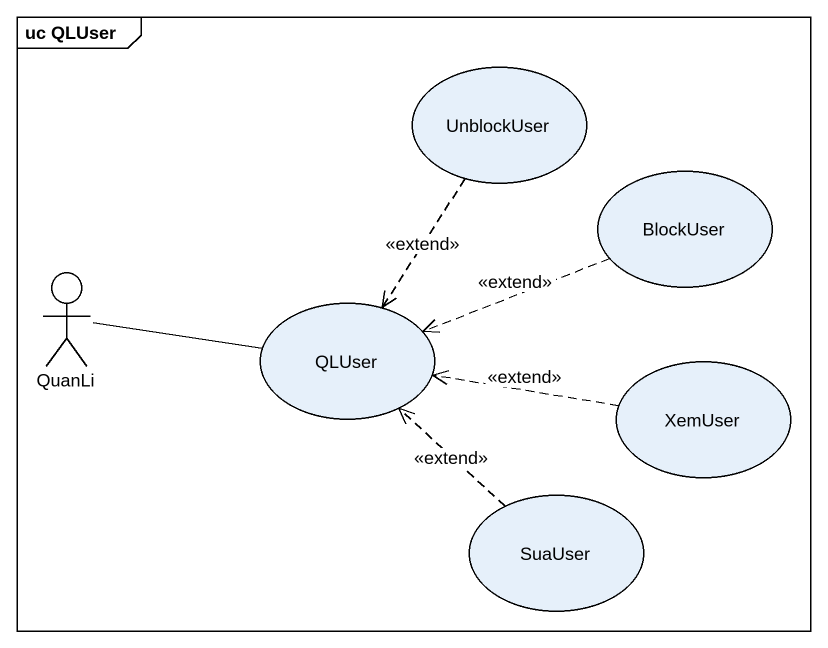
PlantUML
@startuml
mainframe uc QLUser
usecase UnblockUser
usecase BlockUser
actor QuanLi
usecase QLUser
usecase XemUser
usecase SuaUser
UnblockUser ..> QLUser : <<extend>>
BlockUser .left.> QLUser : <<extend>>
QuanLi -right- QLUser
XemUser .left.> QLUser : <<extend>>
SuaUser .up.> QLUser : <<extend>>
@enduml
